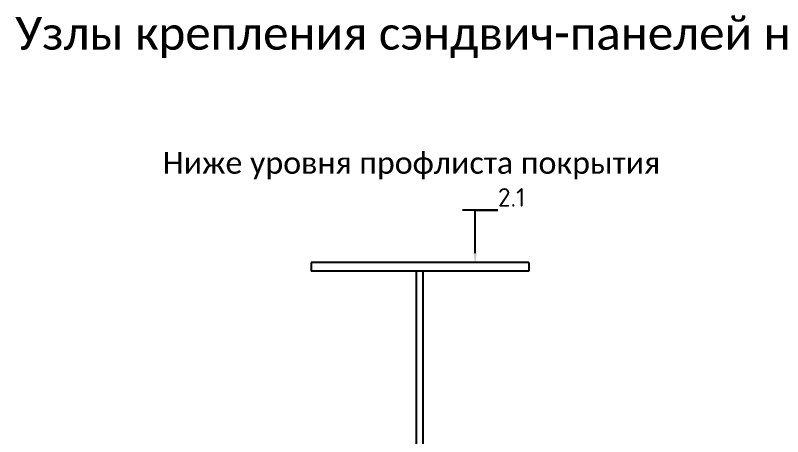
# Model space of a CAD drawing. Header units: millimetres. Extents: x -3689 to 3021565, y -698052 to -604547.
# Drawn here: x 2757205 to 2757910, y -669001 to -668614 of the extents above; entities that cross this region are included whole.
import ezdxf
from ezdxf import colors
from ezdxf.entities.mleader import LeaderData, LeaderLine
from ezdxf.math import Vec2, Vec3

# ---------------------------------------------------------------- set-up
doc = ezdxf.new("R2010")
doc.units = ezdxf.units.MM
doc.layers.get('0').update_dxf_attribs({"lineweight": 0})
for name, color, linetype in [('A-DOOR-IDEN', 12, 'Continuous'), ('A-FLOR-IDEN', 14, 'Continuous'), ('S-METL', 14, 'Continuous')]:
    doc.layers.add(name, color=color, linetype=linetype)
doc.styles.add('Calibri', font='calibri.ttf')
doc.styles.add('ЕСКД', font='isocpeur.ttf')

# ---------------------------------------------------------------- blocks, each defined once
blk = doc.blocks.new('шльбгшд')
at = {"color": 0}
for p, q in [((-20772.5169671503, 184873.0526999341), (-20972.51694960045, 184873.0526999341)), ((-20972.51694960045, 184873.0526999341), (-20972.51694960045, 184865.0527003886)), ((-20772.5169671503, 184873.0526999341), (-20772.5169671503, 184865.0527003886)), ((-20772.5169671503, 184865.0527003886), (-20972.51694960045, 184865.0527003886)), ((-20875.51695772904, 184581.0527617739), (-20875.51695772904, 184865.0524472402)), ((-20869.5169580699, 184581.0527617739), (-20869.5169580699, 184865.0524472402)), ((-20772.5169671503, 184581.0527164818), (-20972.51694960045, 184581.0527164818)), ((-20972.51694960045, 184581.0527164818), (-20972.51694960045, 184573.0527169289)), ((-20772.5169671503, 184581.0527164818), (-20772.5169671503, 184573.0527169289)), ((-20772.5169671503, 184573.0527169289), (-20972.51694960045, 184573.0527169289))]:
    blk.add_line(p, q, dxfattribs=at)

msp = doc.modelspace()

# ---------------------------------------------------------------- block references
at = {"layer": 'S-METL', "color": 250}
msp.add_blockref('шльбгшд', (2778449.008286195, -853713.9043149657), dxfattribs=at)

# ---------------------------------------------------------------- texts
at = {"layer": 'A-DOOR-IDEN', "color": 250, "linetype": 'ByBlock', "ltscale": 500, "attachment_point": 5, "style": 'Calibri'}
for s, insert, char_height, width in [('Узлы крепления сэндвич-панелей на прямолинейных участках фасадов', (2757918.557436854, -668634.2562231419), 30, 1690.73966136825), ('Ниже уровня профлиста покрытия', (2757568.719452526, -668751.9369728559), 20, 692.3264608246973)]:
    msp.add_mtext(s, dxfattribs=dict(at, insert=insert, char_height=char_height, width=width))

# ---------------------------------------------------------------- leaders
at = {"layer": 'A-FLOR-IDEN', "color": 250}
ml = msp.add_multileader_mtext('Standard', dxfattribs=at)
ml.set_content('2.1', color=250, style='ЕСКД')
ml.set_leader_properties()
ml.build(insert=Vec2(0, 0))
ml.multileader.update_dxf_attribs({"text_left_attachment_type": 6, "text_right_attachment_type": 6, "dogleg_length": 20.96987534605703, "arrow_head_size": 9.600000000000001})
ctx = ml.context
ctx.base_point, ctx.char_height, ctx.arrow_head_size, ctx.landing_gap_size, ctx.plane_origin, ctx.plane_x_axis, ctx.plane_y_axis = Vec3(2757648.214709912, -668792.9787603404), 17, 9.600000000000001, 0, Vec3(2757768.03098295, -668818.3901006775), Vec3(1, -2.258681448315656e-12), Vec3(2.258681448315656e-12, 1)
ctx.left_attachment, ctx.right_attachment = 6, 6
notes = []
notes.append((ctx, [(1, (1, 1, 0), (2757627.244834566, -668792.9787603404), (1, -2.258681448315656e-12), 20.96987534605703, [(0, [(2757627.292881202, -668841.9092071825)], 0, [])])]))
ctx.mtext.insert, ctx.mtext.text_direction, ctx.mtext.rotation, ctx.mtext.width, ctx.mtext.flow_direction = Vec3(2757648.214709912, -668772.5787603405), Vec3(1, -2.258882650657248e-12), 6.283185307177328, 77.51149692218215, 5
for ctx, leaders in notes:
    for number, flags, end, landing, length, lines in leaders:
        leader = LeaderData()
        leader.index, (leader.has_last_leader_line, leader.has_dogleg_vector, leader.attachment_direction) = number, flags
        leader.last_leader_point, leader.dogleg_vector, leader.dogleg_length = Vec3(end), Vec3(landing), length
        for number, points, colour, breaks in lines:
            line = LeaderLine()
            line.index, line.vertices, line.color, line.breaks = number, Vec3.list(points), colors.encode_raw_color(colour), breaks
            leader.lines.append(line)
        ctx.leaders.append(leader)

doc.saveas('drawing.dxf')
